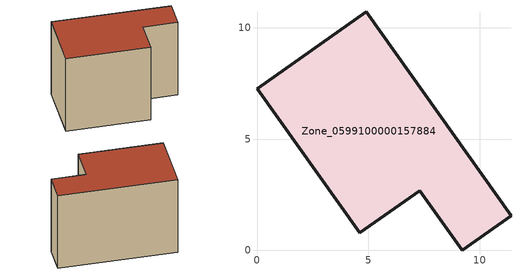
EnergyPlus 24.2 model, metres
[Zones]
Zone_0599100000157884
 floor ground (C_G): 7.3,2.69 4.62,0.79 0,7.25 4.9,10.73 11.41,1.56 9.21,0 z1.67
 wall outside (C_F): 4.9,10.73 0,7.25 4.62,0.79 7.3,2.69 9.21,0 11.41,1.56 4.9,10.73 z1.67:9.72
 roof outside (C_R): 9.21,0 11.41,1.56 4.9,10.73 0,7.25 4.62,0.79 7.3,2.69 z9.72
[BUILDING]
Pand.0599100000157884: North Axis=0; Terrain=City; Loads Convergence Tolerance Value=0.04; Temperature Convergence Tolerance Value=0.4; Solar Distribution=FullExterior; Maximum Number of Warmup Days=25; Minimum Number of Warmup Days=1
[Site:Location]
Rotterdam.The.Hague.AP_ZH_NLD Design_Conditions: Latitude=51.96; Longitude=4.45; Time Zone=1; Elevation=-4.5
[SITE:GROUNDTEMPERATURE:BUILDINGSURFACE]
18, 18, 18, 18, 18, 18, 18, 18, 18, 18, 18, 18
[MATERIAL] Thermal Absorptance=0.9; Solar Absorptance=0.7; Visible Absorptance=0.7
Name | Roughness | Thickness | Conductivity | Density | Specific Heat
G.TI.1975-1991 | MediumSmooth | 0.15 | 0.288461 | 540 | 1210
F.TI.1975-1991 | Rough | 0.3 | 0.230769 | 1920 | 840
R.TI.1975-1991 | MediumRough | 0.2 | 0.153846 | 1500 | 1000
[CONSTRUCTION]
C_G: G.TI.1975-1991
C_F: F.TI.1975-1991
C_R: R.TI.1975-1991
[ZONE]
Zone_0599100000157884: Type=1; Multiplier=1; Ceiling Height=Autocalculate; Volume=Autocalculate; Floor Area=autocalculate; Part of Total Floor Area=Yes
[ZONEINFILTRATION:DESIGNFLOWRATE]
Infil_Zone_0599100000157884: Zone or ZoneList or Space or SpaceList=Zone_0599100000157884; Schedule=AlwaysOn; Design Flow Rate Calculation Method=Flow/Area; Flow Rate per Floor Area=0.003; Constant Term Coefficient=1; Temperature Term Coefficient=0; Velocity Term Coefficient=0; Velocity Squared Term Coefficient=0
[HVACTEMPLATE:ZONE:IDEALLOADSAIRSYSTEM]
Zone_0599100000157884: Maximum Heating Supply Air Temperature=50; Minimum Cooling Supply Air Temperature=13; Maximum Heating Supply Air Humidity Ratio=0.0156; Minimum Cooling Supply Air Humidity Ratio=0.0077; Heating Limit=NoLimit; Cooling Limit=NoLimit; Dehumidification Control Type=ConstantSensibleHeatRatio; Cooling Sensible Heat Ratio=0.7; Dehumidification Setpoint=60; Humidification Control Type=None; Humidification Setpoint=30; Outdoor Air Method=None; Outdoor Air Flow Rate per Person=0.00944; Outdoor Air Flow Rate per Zone Floor Area=0; Outdoor Air Flow Rate per Zone=0; Demand Controlled Ventilation Type=None; Outdoor Air Economizer Type=NoEconomizer; Heat Recovery Type=None; Sensible Heat Recovery Effectiveness=0.7; Latent Heat Recovery Effectiveness=0.65
[ZONECONTROL:THERMOSTAT]
ThermostatControl_Zone_0599100000157884: Zone or ZoneList=Zone_0599100000157884; Control Type Schedule=DualSetpointControlType; Control 1=Thermostat_Zone_0599100000157884; Temperature Difference Between Cutout And Setpoint=0
[THERMOSTATSETPOINT:DUALSETPOINT]
Thermostat_Zone_0599100000157884: Heating Setpoint Temperature Schedule=HeatingSetpoint_Zone_0599100000157884; Cooling Setpoint Temperature Schedule=CoolingSetpoint_Zone_0599100000157884
[SCHEDULE:COMPACT]
HeatingSetpoint_Zone_0599100000157884: Through: 12/31, For: AllDays, Until: 24:00, 21
CoolingSetpoint_Zone_0599100000157884: Through: 12/31, For: AllDays, Until: 24:00, 24
DualSetpointControlType: Through: 12/31, For: AllDays, Until: 24:00, 4
AlwaysOn: Through: 12/31, For: AllDays, Until: 24:00, 1
